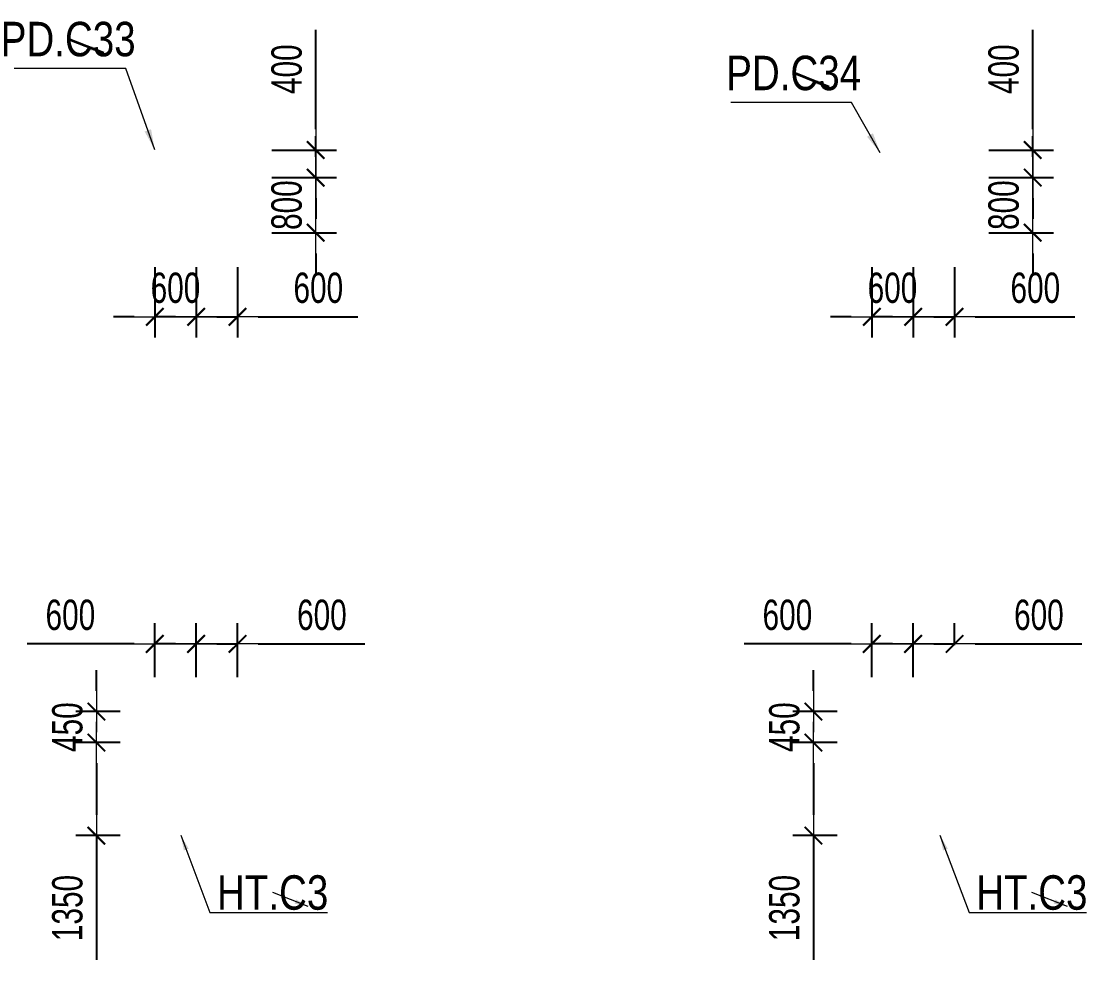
# Model space of a CAD drawing. Header units: millimetres. Extents: x -259680 to 286077, y -1281 to 94455.
# Drawn here: x 137814 to 153267, y 35350 to 48968 of the extents above; entities that cross this region are included whole.
import ezdxf
from ezdxf.enums import TextEntityAlignment as Align

# ---------------------------------------------------------------- set-up
doc = ezdxf.new("R2010")
doc.units = ezdxf.units.MM
doc.layers.get('0').update_dxf_attribs({"lineweight": 20})
doc.layers.get('Defpoints').update_dxf_attribs({"color": 151, "lineweight": 9})
for name, color, linetype, lineweight in [('$0$C1', 20, 'Continuous', 35), ('$1$NDC_S_ANNO', 7, 'Continuous', 20), ('$1$NDC_S_DIM', 1, 'Continuous', 15), ('$1$NDC_S_VN TEXT', 7, 'Continuous', 20), ('NDC_S_DIM', 1, 'Continuous', 15)]:
    doc.layers.add(name, color=color, linetype=linetype, lineweight=lineweight)
doc.styles.add('$1$NDC_DIM', font='', dxfattribs={"width": 0.75})
doc.styles.add('$2$ARIAL', font='arial.ttf', dxfattribs={"width": 0.8})
doc.styles.add('NDC_DIM', font='', dxfattribs={"width": 0.75})
doc.styles.get('$1$NDC_DIM').set_extended_font_data('Dotum')
doc.styles.get('NDC_DIM').set_extended_font_data('Dotum')
doc.dimstyles.new('$0$NDC_dim_150', dxfattribs={"dimscale": 150, "dimtxt": 2.2, "dimasz": 1.5, "dimexe": 1.5, "dimexo": 2.5, "dimgap": 1, "dimtad": 1, "dimdec": 0, "dimzin": 0, "dimdsep": 46, "dimtxsty": '$1$NDC_DIM', "dimblk": '$1$DIMMARK', "dimcen": 0.09, "dimdle": 1.2, "dimclrd": 1, "dimclre": 1, "dimclrt": 3, "dimadec": 0, "dimazin": 0, "dimtfac": 1, "dimtdec": 0, "dimtix": 1, "dimtofl": 0, "dimtmove": 0, "dimatfit": 3, "dimfxl": 6, "dimfxlon": 1, "dimtolj": 1, "dimtzin": 0, "dimarcsym": 0})
doc.dimstyles.new('$1$NDC_dim_iso', dxfattribs={"dimtxt": 2.2, "dimasz": 1, "dimexe": 1.5, "dimexo": 2.5, "dimgap": 1, "dimtad": 1, "dimdec": 0, "dimzin": 0, "dimdsep": 46, "dimtxsty": '$1$NDC_DIM', "dimblk": '$1$DIMMARK', "dimcen": 0.09, "dimdle": 1.2, "dimclrd": 1, "dimclre": 1, "dimclrt": 3, "dimadec": 0, "dimazin": 0, "dimtfac": 1, "dimtdec": 0, "dimtix": 1, "dimtofl": 0, "dimtmove": 0, "dimatfit": 3, "dimfxl": 6, "dimfxlon": 1, "dimtolj": 1, "dimtzin": 0, "dimarcsym": 0})
doc.dimstyles.new('NDC_dim_200', dxfattribs={"dimscale": 200, "dimtxt": 2.2, "dimasz": 1.5, "dimexe": 1.5, "dimexo": 2.5, "dimgap": 1, "dimtad": 1, "dimdec": 0, "dimzin": 0, "dimdsep": 46, "dimtxsty": 'NDC_DIM', "dimblk": 'DIMMARK', "dimcen": 0.09, "dimdle": 1.2, "dimclrd": 1, "dimclre": 1, "dimclrt": 3, "dimadec": 0, "dimazin": 0, "dimtfac": 1, "dimtdec": 0, "dimtix": 1, "dimtofl": 0, "dimtmove": 0, "dimatfit": 3, "dimfxl": 6, "dimfxlon": 1, "dimtolj": 1, "dimtzin": 0, "dimarcsym": 0})

# ---------------------------------------------------------------- blocks, each defined once
blk = doc.blocks.new('$1$DIMMARK')
at = {"layer": '$1$NDC_S_DIM', "color": 1}
blk.add_line((-1.5, 0), (1, 0), dxfattribs=at)
at = {"layer": '$1$NDC_S_DIM', "color": 2, "const_width": 0.1}
blk.add_lwpolyline([(-0.424, -0.424), (0.424, 0.424)], dxfattribs=at)
blk = doc.blocks.new('DIMMARK')
at = {"layer": 'NDC_S_DIM', "color": 1}
blk.add_line((-1.5, 0), (1, 0), dxfattribs=at)
at = {"layer": 'NDC_S_DIM', "color": 2, "const_width": 0.1}
blk.add_lwpolyline([(-0.424, -0.424), (0.424, 0.424)], dxfattribs=at)
blk = doc.blocks.new('*D856')
at = {"layer": 'Defpoints', "color": 0, "ltscale": 100, "transparency": 16777216}
for p in [(150150, 45900), (150750, 45900), (150150, 44678)]:
    blk.add_point(p, dxfattribs=at)
at = {"layer": 'NDC_S_DIM', "color": 1, "lineweight": -2, "ltscale": 100, "transparency": 16777216}
for p, q in [((150150, 45400), (150150, 44378)), ((150750, 45400), (150750, 44378)), ((149850, 44678), (149550, 44678)), ((151050, 44678), (151350, 44678))]:
    blk.add_line(p, q, dxfattribs=at)
at = {"layer": 'NDC_S_DIM', "color": 1, "lineweight": -2, "ltscale": 100, "transparency": 16777216, "xscale": 300, "yscale": 300, "zscale": 300}
blk.add_blockref('DIMMARK', (150150, 44678), dxfattribs=at)
at = {"layer": 'NDC_S_DIM', "color": 1, "lineweight": -2, "ltscale": 100, "transparency": 16777216, "xscale": 300, "yscale": 300, "zscale": 300, "rotation": 180}
blk.add_blockref('DIMMARK', (150750, 44678), dxfattribs=at)
at = {"layer": 'NDC_S_DIM', "color": 3, "ltscale": 100, "transparency": 16777216, "insert": (150450, 45098), "char_height": 440, "attachment_point": 5, "style": 'NDC_DIM'}
blk.add_mtext('\\A1;600', dxfattribs=at)
blk = doc.blocks.new('*D857')
at = {"layer": 'Defpoints', "color": 0, "ltscale": 100, "transparency": 16777216}
for p in [(150750, 45900), (151350, 45900), (151350, 44678)]:
    blk.add_point(p, dxfattribs=at)
at = {"layer": 'NDC_S_DIM', "color": 1, "lineweight": -2, "ltscale": 100, "transparency": 16777216}
for p, q in [((150750, 45400), (150750, 44378)), ((151350, 45400), (151350, 44378)), ((150450, 44678), (150150, 44678)), ((151650, 44678), (153094, 44678))]:
    blk.add_line(p, q, dxfattribs=at)
at = {"layer": 'NDC_S_DIM', "color": 1, "lineweight": -2, "ltscale": 100, "transparency": 16777216, "xscale": 300, "yscale": 300, "zscale": 300}
blk.add_blockref('DIMMARK', (150750, 44678), dxfattribs=at)
at = {"layer": 'NDC_S_DIM', "color": 1, "lineweight": -2, "ltscale": 100, "transparency": 16777216, "xscale": 300, "yscale": 300, "zscale": 300, "rotation": 180}
blk.add_blockref('DIMMARK', (151350, 44678), dxfattribs=at)
at = {"layer": 'NDC_S_DIM', "color": 3, "ltscale": 100, "transparency": 16777216, "insert": (152522, 45098), "char_height": 440, "attachment_point": 5, "style": 'NDC_DIM'}
blk.add_mtext('\\A1;600', dxfattribs=at)
blk = doc.blocks.new('*D858')
at = {"layer": 'Defpoints', "color": 0, "ltscale": 100, "transparency": 16777216}
for p in [(151350, 46700), (152484, 46700), (151350, 45900)]:
    blk.add_point(p, dxfattribs=at)
at = {"layer": 'NDC_S_DIM', "color": 1, "lineweight": -2, "ltscale": 100, "transparency": 16777216}
for p, q in [((152484, 47000), (152484, 47300)), ((151850, 46700), (152784, 46700)), ((151850, 45900), (152784, 45900)), ((152484, 45600), (152484, 45300))]:
    blk.add_line(p, q, dxfattribs=at)
at = {"layer": 'NDC_S_DIM', "color": 1, "lineweight": -2, "ltscale": 100, "transparency": 16777216, "xscale": 300, "yscale": 300, "zscale": 300}
for p, rotation in [((152484, 46700), 270), ((152484, 45900), 90)]:
    blk.add_blockref('DIMMARK', p, dxfattribs=dict(at, rotation=rotation))
at = {"layer": 'NDC_S_DIM', "color": 3, "ltscale": 100, "transparency": 16777216, "insert": (152064, 46300), "char_height": 440, "attachment_point": 5, "rotation": 90, "style": 'NDC_DIM'}
blk.add_mtext('\\A1;800', dxfattribs=at)
blk = doc.blocks.new('*D859')
at = {"layer": 'Defpoints', "color": 0, "ltscale": 100, "transparency": 16777216}
for p in [(151350, 47100), (152484, 47100), (151350, 46700)]:
    blk.add_point(p, dxfattribs=at)
at = {"layer": 'NDC_S_DIM', "color": 1, "lineweight": -2, "ltscale": 100, "transparency": 16777216}
for p, q in [((152484, 47400), (152484, 48845)), ((151850, 47100), (152784, 47100)), ((151850, 46700), (152784, 46700)), ((152484, 46400), (152484, 46100))]:
    blk.add_line(p, q, dxfattribs=at)
at = {"layer": 'NDC_S_DIM', "color": 1, "lineweight": -2, "ltscale": 100, "transparency": 16777216, "xscale": 300, "yscale": 300, "zscale": 300}
for p, rotation in [((152484, 47100), 270), ((152484, 46700), 90)]:
    blk.add_blockref('DIMMARK', p, dxfattribs=dict(at, rotation=rotation))
at = {"layer": 'NDC_S_DIM', "color": 3, "ltscale": 100, "transparency": 16777216, "insert": (152064, 48273), "char_height": 440, "attachment_point": 5, "rotation": 90, "style": 'NDC_DIM'}
blk.add_mtext('\\A1;400', dxfattribs=at)
blk = doc.blocks.new('*D863')
at = {"layer": 'Defpoints', "color": 0, "ltscale": 100, "transparency": 16777216}
for p in [(139750, 45900), (140350, 45900), (139750, 44678)]:
    blk.add_point(p, dxfattribs=at)
at = {"layer": 'NDC_S_DIM', "color": 1, "lineweight": -2, "ltscale": 100, "transparency": 16777216}
for p, q in [((139750, 45400), (139750, 44378)), ((140350, 45400), (140350, 44378)), ((139450, 44678), (139150, 44678)), ((140650, 44678), (140950, 44678))]:
    blk.add_line(p, q, dxfattribs=at)
at = {"layer": 'NDC_S_DIM', "color": 1, "lineweight": -2, "ltscale": 100, "transparency": 16777216, "xscale": 300, "yscale": 300, "zscale": 300}
blk.add_blockref('DIMMARK', (139750, 44678), dxfattribs=at)
at = {"layer": 'NDC_S_DIM', "color": 1, "lineweight": -2, "ltscale": 100, "transparency": 16777216, "xscale": 300, "yscale": 300, "zscale": 300, "rotation": 180}
blk.add_blockref('DIMMARK', (140350, 44678), dxfattribs=at)
at = {"layer": 'NDC_S_DIM', "color": 3, "ltscale": 100, "transparency": 16777216, "insert": (140050, 45098), "char_height": 440, "attachment_point": 5, "style": 'NDC_DIM'}
blk.add_mtext('\\A1;600', dxfattribs=at)
blk = doc.blocks.new('*D860')
at = {"layer": 'Defpoints', "color": 0, "ltscale": 100, "transparency": 16777216}
for p in [(140350, 45900), (140950, 45900), (140950, 44678)]:
    blk.add_point(p, dxfattribs=at)
at = {"layer": 'NDC_S_DIM', "color": 1, "lineweight": -2, "ltscale": 100, "transparency": 16777216}
for p, q in [((140350, 45400), (140350, 44378)), ((140950, 45400), (140950, 44378)), ((140050, 44678), (139750, 44678)), ((141250, 44678), (142694, 44678))]:
    blk.add_line(p, q, dxfattribs=at)
at = {"layer": 'NDC_S_DIM', "color": 1, "lineweight": -2, "ltscale": 100, "transparency": 16777216, "xscale": 300, "yscale": 300, "zscale": 300}
blk.add_blockref('DIMMARK', (140350, 44678), dxfattribs=at)
at = {"layer": 'NDC_S_DIM', "color": 1, "lineweight": -2, "ltscale": 100, "transparency": 16777216, "xscale": 300, "yscale": 300, "zscale": 300, "rotation": 180}
blk.add_blockref('DIMMARK', (140950, 44678), dxfattribs=at)
at = {"layer": 'NDC_S_DIM', "color": 3, "ltscale": 100, "transparency": 16777216, "insert": (142122, 45098), "char_height": 440, "attachment_point": 5, "style": 'NDC_DIM'}
blk.add_mtext('\\A1;600', dxfattribs=at)
blk = doc.blocks.new('*D861')
at = {"layer": 'Defpoints', "color": 0, "ltscale": 100, "transparency": 16777216}
for p in [(140950, 46700), (142084, 46700), (140950, 45900)]:
    blk.add_point(p, dxfattribs=at)
at = {"layer": 'NDC_S_DIM', "color": 1, "lineweight": -2, "ltscale": 100, "transparency": 16777216}
for p, q in [((142084, 47000), (142084, 47300)), ((141450, 46700), (142384, 46700)), ((141450, 45900), (142384, 45900)), ((142084, 45600), (142084, 45300))]:
    blk.add_line(p, q, dxfattribs=at)
at = {"layer": 'NDC_S_DIM', "color": 1, "lineweight": -2, "ltscale": 100, "transparency": 16777216, "xscale": 300, "yscale": 300, "zscale": 300}
for p, rotation in [((142084, 46700), 270), ((142084, 45900), 90)]:
    blk.add_blockref('DIMMARK', p, dxfattribs=dict(at, rotation=rotation))
at = {"layer": 'NDC_S_DIM', "color": 3, "ltscale": 100, "transparency": 16777216, "insert": (141664, 46300), "char_height": 440, "attachment_point": 5, "rotation": 90, "style": 'NDC_DIM'}
blk.add_mtext('\\A1;800', dxfattribs=at)
blk = doc.blocks.new('*D862')
at = {"layer": 'Defpoints', "color": 0, "ltscale": 100, "transparency": 16777216}
for p in [(140950, 47100), (142084, 47100), (140950, 46700)]:
    blk.add_point(p, dxfattribs=at)
at = {"layer": 'NDC_S_DIM', "color": 1, "lineweight": -2, "ltscale": 100, "transparency": 16777216}
for p, q in [((142084, 47400), (142084, 48845)), ((141450, 47100), (142384, 47100)), ((141450, 46700), (142384, 46700)), ((142084, 46400), (142084, 46100))]:
    blk.add_line(p, q, dxfattribs=at)
at = {"layer": 'NDC_S_DIM', "color": 1, "lineweight": -2, "ltscale": 100, "transparency": 16777216, "xscale": 300, "yscale": 300, "zscale": 300}
for p, rotation in [((142084, 47100), 270), ((142084, 46700), 90)]:
    blk.add_blockref('DIMMARK', p, dxfattribs=dict(at, rotation=rotation))
at = {"layer": 'NDC_S_DIM', "color": 3, "ltscale": 100, "transparency": 16777216, "insert": (141664, 48273), "char_height": 440, "attachment_point": 5, "rotation": 90, "style": 'NDC_DIM'}
blk.add_mtext('\\A1;400', dxfattribs=at)
blk = doc.blocks.new('*D1268')
at = {"layer": 'Defpoints', "color": 0, "ltscale": 100, "transparency": 16777216}
for p in [(139750, 38950), (138904, 38500), (139750, 38500)]:
    blk.add_point(p, dxfattribs=at)
at = {"layer": 'NDC_S_DIM', "color": 1, "lineweight": -2, "ltscale": 100, "transparency": 16777216}
for p, q in [((138904, 39250), (138904, 39550)), ((139250, 38950), (138604, 38950)), ((139250, 38500), (138604, 38500)), ((138904, 38200), (138904, 37900))]:
    blk.add_line(p, q, dxfattribs=at)
at = {"layer": 'NDC_S_DIM', "color": 1, "lineweight": -2, "ltscale": 100, "transparency": 16777216, "xscale": 300, "yscale": 300, "zscale": 300}
for p, rotation in [((138904, 38950), 270), ((138904, 38500), 90)]:
    blk.add_blockref('DIMMARK', p, dxfattribs=dict(at, rotation=rotation))
at = {"layer": 'NDC_S_DIM', "color": 3, "ltscale": 100, "transparency": 16777216, "insert": (138484, 38725), "char_height": 440, "attachment_point": 5, "rotation": 90, "style": 'NDC_DIM'}
blk.add_mtext('\\A1;450', dxfattribs=at)
blk = doc.blocks.new('*D1269')
at = {"layer": 'Defpoints', "color": 0, "ltscale": 100, "transparency": 16777216}
for p in [(139750, 38500), (138904, 37150), (139750, 37150)]:
    blk.add_point(p, dxfattribs=at)
at = {"layer": 'NDC_S_DIM', "color": 1, "lineweight": -2, "ltscale": 100, "transparency": 16777216}
for p, q in [((139250, 38500), (138604, 38500)), ((138904, 38200), (138904, 37450)), ((139250, 37150), (138604, 37150)), ((138904, 37150), (138904, 35350))]:
    blk.add_line(p, q, dxfattribs=at)
at = {"layer": 'NDC_S_DIM', "color": 1, "lineweight": -2, "ltscale": 100, "transparency": 16777216, "xscale": 300, "yscale": 300, "zscale": 300}
for p, rotation in [((138904, 38500), 90), ((138904, 37150), 270)]:
    blk.add_blockref('DIMMARK', p, dxfattribs=dict(at, rotation=rotation))
at = {"layer": 'NDC_S_DIM', "color": 3, "ltscale": 100, "transparency": 16777216, "insert": (138484, 36100), "char_height": 440, "attachment_point": 5, "rotation": 90, "style": 'NDC_DIM'}
blk.add_mtext('\\A1;1350', dxfattribs=at)
blk = doc.blocks.new('*D1270')
at = {"layer": 'Defpoints', "color": 0, "ltscale": 100, "transparency": 16777216}
for p in [(140350, 39932), (139750, 38950), (140350, 38950)]:
    blk.add_point(p, dxfattribs=at)
at = {"layer": 'NDC_S_DIM', "color": 1, "lineweight": -2, "ltscale": 100, "transparency": 16777216}
for p, q in [((139750, 39450), (139750, 40232)), ((140350, 39450), (140350, 40232)), ((139450, 39932), (137901, 39932)), ((140650, 39932), (140950, 39932))]:
    blk.add_line(p, q, dxfattribs=at)
at = {"layer": 'NDC_S_DIM', "color": 1, "lineweight": -2, "ltscale": 100, "transparency": 16777216, "xscale": 300, "yscale": 300, "zscale": 300}
blk.add_blockref('DIMMARK', (139750, 39932), dxfattribs=at)
at = {"layer": 'NDC_S_DIM', "color": 1, "lineweight": -2, "ltscale": 100, "transparency": 16777216, "xscale": 300, "yscale": 300, "zscale": 300, "rotation": 180}
blk.add_blockref('DIMMARK', (140350, 39932), dxfattribs=at)
at = {"layer": 'NDC_S_DIM', "color": 3, "ltscale": 100, "transparency": 16777216, "insert": (138526, 40352), "char_height": 440, "attachment_point": 5, "style": 'NDC_DIM'}
blk.add_mtext('\\A1;600', dxfattribs=at)
blk = doc.blocks.new('*D1271')
at = {"layer": 'Defpoints', "color": 0, "ltscale": 100, "transparency": 16777216}
for p in [(140950, 39932), (140350, 38950), (140950, 38950)]:
    blk.add_point(p, dxfattribs=at)
at = {"layer": 'NDC_S_DIM', "color": 1, "lineweight": -2, "ltscale": 100, "transparency": 16777216}
for p, q in [((140350, 39450), (140350, 40232)), ((140950, 39450), (140950, 40232)), ((140050, 39932), (139750, 39932)), ((141250, 39932), (142799, 39932))]:
    blk.add_line(p, q, dxfattribs=at)
at = {"layer": 'NDC_S_DIM', "color": 1, "lineweight": -2, "ltscale": 100, "transparency": 16777216, "xscale": 300, "yscale": 300, "zscale": 300}
blk.add_blockref('DIMMARK', (140350, 39932), dxfattribs=at)
at = {"layer": 'NDC_S_DIM', "color": 1, "lineweight": -2, "ltscale": 100, "transparency": 16777216, "xscale": 300, "yscale": 300, "zscale": 300, "rotation": 180}
blk.add_blockref('DIMMARK', (140950, 39932), dxfattribs=at)
at = {"layer": 'NDC_S_DIM', "color": 3, "ltscale": 100, "transparency": 16777216, "insert": (142174, 40352), "char_height": 440, "attachment_point": 5, "style": 'NDC_DIM'}
blk.add_mtext('\\A1;600', dxfattribs=at)
blk = doc.blocks.new('*D1272')
at = {"layer": 'Defpoints', "color": 0, "ltscale": 100, "transparency": 16777216}
for p in [(150150, 38950), (149304, 38500), (150150, 38500)]:
    blk.add_point(p, dxfattribs=at)
at = {"layer": 'NDC_S_DIM', "color": 1, "lineweight": -2, "ltscale": 100, "transparency": 16777216}
for p, q in [((149304, 39250), (149304, 39550)), ((149650, 38950), (149004, 38950)), ((149650, 38500), (149004, 38500)), ((149304, 38200), (149304, 37900))]:
    blk.add_line(p, q, dxfattribs=at)
at = {"layer": 'NDC_S_DIM', "color": 1, "lineweight": -2, "ltscale": 100, "transparency": 16777216, "xscale": 300, "yscale": 300, "zscale": 300}
for p, rotation in [((149304, 38950), 270), ((149304, 38500), 90)]:
    blk.add_blockref('DIMMARK', p, dxfattribs=dict(at, rotation=rotation))
at = {"layer": 'NDC_S_DIM', "color": 3, "ltscale": 100, "transparency": 16777216, "insert": (148884, 38725), "char_height": 440, "attachment_point": 5, "rotation": 90, "style": 'NDC_DIM'}
blk.add_mtext('\\A1;450', dxfattribs=at)
blk = doc.blocks.new('*D1273')
at = {"layer": 'Defpoints', "color": 0, "ltscale": 100, "transparency": 16777216}
for p in [(150150, 38500), (149304, 37150), (150150, 37150)]:
    blk.add_point(p, dxfattribs=at)
at = {"layer": 'NDC_S_DIM', "color": 1, "lineweight": -2, "ltscale": 100, "transparency": 16777216}
for p, q in [((149650, 38500), (149004, 38500)), ((149304, 38200), (149304, 37450)), ((149650, 37150), (149004, 37150)), ((149304, 37150), (149304, 35350))]:
    blk.add_line(p, q, dxfattribs=at)
at = {"layer": 'NDC_S_DIM', "color": 1, "lineweight": -2, "ltscale": 100, "transparency": 16777216, "xscale": 300, "yscale": 300, "zscale": 300}
for p, rotation in [((149304, 38500), 90), ((149304, 37150), 270)]:
    blk.add_blockref('DIMMARK', p, dxfattribs=dict(at, rotation=rotation))
at = {"layer": 'NDC_S_DIM', "color": 3, "ltscale": 100, "transparency": 16777216, "insert": (148884, 36100), "char_height": 440, "attachment_point": 5, "rotation": 90, "style": 'NDC_DIM'}
blk.add_mtext('\\A1;1350', dxfattribs=at)
blk = doc.blocks.new('*D1274')
at = {"layer": 'Defpoints', "color": 0, "ltscale": 100, "transparency": 16777216}
for p in [(150750, 39932), (150150, 38950), (150750, 38950)]:
    blk.add_point(p, dxfattribs=at)
at = {"layer": 'NDC_S_DIM', "color": 1, "lineweight": -2, "ltscale": 100, "transparency": 16777216}
for p, q in [((150150, 39450), (150150, 40232)), ((150750, 39450), (150750, 40232)), ((149850, 39932), (148301, 39932)), ((151050, 39932), (151350, 39932))]:
    blk.add_line(p, q, dxfattribs=at)
at = {"layer": 'NDC_S_DIM', "color": 1, "lineweight": -2, "ltscale": 100, "transparency": 16777216, "xscale": 300, "yscale": 300, "zscale": 300}
blk.add_blockref('DIMMARK', (150150, 39932), dxfattribs=at)
at = {"layer": 'NDC_S_DIM', "color": 1, "lineweight": -2, "ltscale": 100, "transparency": 16777216, "xscale": 300, "yscale": 300, "zscale": 300, "rotation": 180}
blk.add_blockref('DIMMARK', (150750, 39932), dxfattribs=at)
at = {"layer": 'NDC_S_DIM', "color": 3, "ltscale": 100, "transparency": 16777216, "insert": (148926, 40352), "char_height": 440, "attachment_point": 5, "style": 'NDC_DIM'}
blk.add_mtext('\\A1;600', dxfattribs=at)
blk = doc.blocks.new('*D1275')
at = {"layer": 'Defpoints', "color": 0, "ltscale": 100, "transparency": 16777216}
for p in [(151350, 39932), (150750, 39413), (151350, 39413)]:
    blk.add_point(p, dxfattribs=at)
at = {"layer": 'NDC_S_DIM', "color": 1, "lineweight": -2, "ltscale": 100, "transparency": 16777216}
for p, q in [((150750, 39913), (150750, 40232)), ((151350, 39913), (151350, 40232)), ((150450, 39932), (150150, 39932)), ((151650, 39932), (153199, 39932))]:
    blk.add_line(p, q, dxfattribs=at)
at = {"layer": 'NDC_S_DIM', "color": 1, "lineweight": -2, "ltscale": 100, "transparency": 16777216, "xscale": 300, "yscale": 300, "zscale": 300}
blk.add_blockref('DIMMARK', (150750, 39932), dxfattribs=at)
at = {"layer": 'NDC_S_DIM', "color": 1, "lineweight": -2, "ltscale": 100, "transparency": 16777216, "xscale": 300, "yscale": 300, "zscale": 300, "rotation": 180}
blk.add_blockref('DIMMARK', (151350, 39932), dxfattribs=at)
at = {"layer": 'NDC_S_DIM', "color": 3, "ltscale": 100, "transparency": 16777216, "insert": (152574, 40352), "char_height": 440, "attachment_point": 5, "style": 'NDC_DIM'}
blk.add_mtext('\\A1;600', dxfattribs=at)
blk = doc.blocks.new('*U220')
at = {"layer": '$1$NDC_S_ANNO', "ltscale": 0.8, "style": '$2$ARIAL', "width": 0.8}
blk.add_attdef('TEN', text='', height=2.5, dxfattribs=at).set_placement((-2.578, 1.026), align=Align.MIDDLE_CENTER)
at = {"layer": '$1$NDC_S_ANNO', "ltscale": 0.8, "style": '$2$ARIAL', "width": 0.8, "flags": 1}
blk.add_attdef('CHU_THICH', text='', height=2.5, dxfattribs=at).set_placement((0, 0), align=Align.MIDDLE_CENTER)
at = {"layer": 'Defpoints'}
blk.add_leader([(0, 0), (-2.578, 1.026)], dimstyle='$1$NDC_dim_iso', override={"dimgap": 0.625, "dimtad": 0}, dxfattribs=at)
blk = doc.blocks.new('$0$co t check')
at = {"layer": '$0$C1', "xscale": 200, "yscale": 200, "zscale": 200}
for p, values in [((136969, 48505), {'TEN': 'PD.C33'}), ((147492, 48013), {'TEN': 'PD.C34'})]:
    blk.add_blockref('*U220', p, dxfattribs=at).add_auto_attribs(values)
at = {"layer": '$1$NDC_S_VN TEXT', "xscale": 200, "yscale": 200, "zscale": 200}
for p in [(139935, 36120), (150946, 36120)]:
    blk.add_blockref('*U220', p, dxfattribs=at).add_auto_attribs({'TEN': 'HT.C3'})
at = {"layer": '$0$C1'}
for points in [[(137709, 47102), (137292, 48281), (135543, 48281)], [(148232, 47057), (147815, 47789), (146065, 47789)]]:
    blk.add_leader(points, dimstyle='$0$NDC_dim_150', override={"dimasz": 2, "dimgap": 1, "dimtad": 0}, dxfattribs=at)
for points in [[(138087, 37158), (138510, 36033), (140215, 36033)], [(149098, 37158), (149521, 36033), (151226, 36033)]]:
    blk.add_leader(points, dimstyle='$0$NDC_dim_150', override={"dimgap": 1, "dimtad": 0})

msp = doc.modelspace()

# ---------------------------------------------------------------- block references
at = {"layer": '$1$NDC_S_DIM'}
msp.add_blockref('$0$co t check', (2040.6, 0), dxfattribs=at)

# ---------------------------------------------------------------- dimensions: what is measured, and where the dimension line sits
at = {"layer": 'NDC_S_DIM', "ltscale": 100}
for base, p1, p2, picture, middle in [((142083.9, 47100), (140950, 46700), (140950, 47100), '*D862', (142083.9, 48272.5)), ((152483.9, 47100), (151350, 46700), (151350, 47100), '*D859', (152483.9, 48272.5)), ((138903.6, 37150), (139750, 38500), (139750, 37150), '*D1269', (138903.6, 36100)), ((149303.6, 37150), (150150, 38500), (150150, 37150), '*D1273', (149303.6, 36100))]:
    dim = msp.add_linear_dim(base=base, p1=p1, p2=p2, angle=90, dimstyle='NDC_dim_200', dxfattribs=at)
    dim.commit()
    dim.dimension.update_dxf_attribs({"geometry": picture, "text_midpoint": middle, "dimtype": 160})
for base, p1, p2, picture, middle in [((142083.9, 46700), (140950, 45900), (140950, 46700), '*D861', (141663.6, 46300)), ((152483.9, 46700), (151350, 45900), (151350, 46700), '*D858', (152063.6, 46300)), ((138903.6, 38500), (139750, 38950), (139750, 38500), '*D1268', (138483.6, 38725)), ((149303.6, 38500), (150150, 38950), (150150, 38500), '*D1272', (148883.6, 38725))]:
    dim = msp.add_linear_dim(base=base, p1=p1, p2=p2, angle=90, dimstyle='NDC_dim_200', dxfattribs=at)
    dim.commit()
    dim.dimension.update_dxf_attribs({"geometry": picture, "text_midpoint": middle})
for base, p1, p2, picture, middle in [((139750, 44677.6), (140350, 45900), (139750, 45900), '*D863', (140050, 45097.9)), ((150150, 44677.6), (150750, 45900), (150150, 45900), '*D856', (150450, 45097.9))]:
    dim = msp.add_linear_dim(base=base, p1=p1, p2=p2, dimstyle='NDC_dim_200', dxfattribs=at)
    dim.commit()
    dim.dimension.update_dxf_attribs({"geometry": picture, "text_midpoint": middle})
for base, p1, p2, picture, middle in [((140950, 44677.6), (140350, 45900), (140950, 45900), '*D860', (142122.1, 44677.6)), ((151350, 44677.6), (150750, 45900), (151350, 45900), '*D857', (152522.1, 44677.6)), ((140350, 39932), (139750, 38950), (140350, 38950), '*D1270', (138525.7, 39932)), ((140950, 39932), (140350, 38950), (140950, 38950), '*D1271', (142174.3, 39932)), ((150750, 39932), (150150, 38950), (150750, 38950), '*D1274', (148925.7, 39932)), ((151350, 39932), (150750, 39413.2), (151350, 39413.2), '*D1275', (152574.3, 39932))]:
    dim = msp.add_linear_dim(base=base, p1=p1, p2=p2, dimstyle='NDC_dim_200', dxfattribs=at)
    dim.commit()
    dim.dimension.update_dxf_attribs({"geometry": picture, "text_midpoint": middle, "dimtype": 160})

doc.saveas('drawing.dxf')
